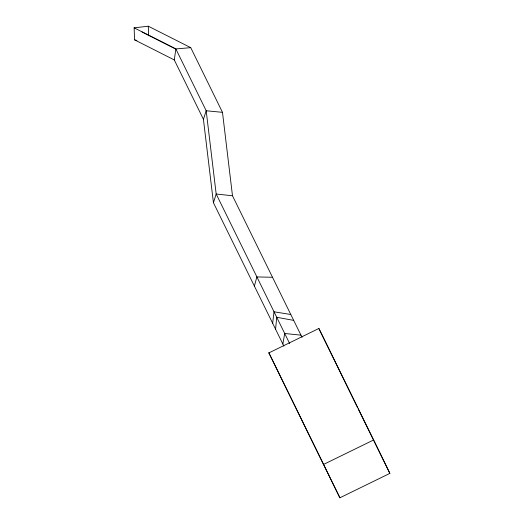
<?xml version="1.0" encoding="UTF-8"?>
<svg xmlns="http://www.w3.org/2000/svg" width="524" height="524" viewBox="0 0 524 524"><rect width="100%" height="100%" fill="white"/><g stroke="black" fill="none" stroke-linecap="round" stroke-linejoin="round"><path stroke-width="0.79" d="M275.578 329.249L276.718 317.269L216.17 194.011L206.187 110.747L175.854 48.935L134.131 27.844L134.576 39.85L174.289 59.933L203.423 119.308L213.432 202.736L283.903 346.161M272.663 323.367L274 311.793L290.787 314.511L302.034 337.299M174.289 59.933L175.854 48.935L190.749 47.664L222.484 112.339L232.486 195.766L290.787 314.511M282.855 344.019L284.709 333.487L276.718 317.269L293.709 320.387M254.363 286.137L256.865 276.927L272.493 277.275M213.432 202.736L216.17 194.011L232.486 195.766M203.423 119.308L206.187 110.747L222.484 112.339M268.891 352.901L318.867 328.476L373.645 439.957L389.869 473.375L339.893 497.8L268.891 352.901L339.893 497.8M323.668 464.382L373.645 439.957M134.131 27.844L148.285 26.2L190.749 47.664M300.979 335.157L284.709 333.487L289.634 343.521M134.576 39.85L136.856 40.453M142.083 31.977L175.402 48.824M357.434 407.364L318.867 328.476M358.154 408.831L389.869 473.375M148.285 26.2L148.639 35.809"/></g></svg>
